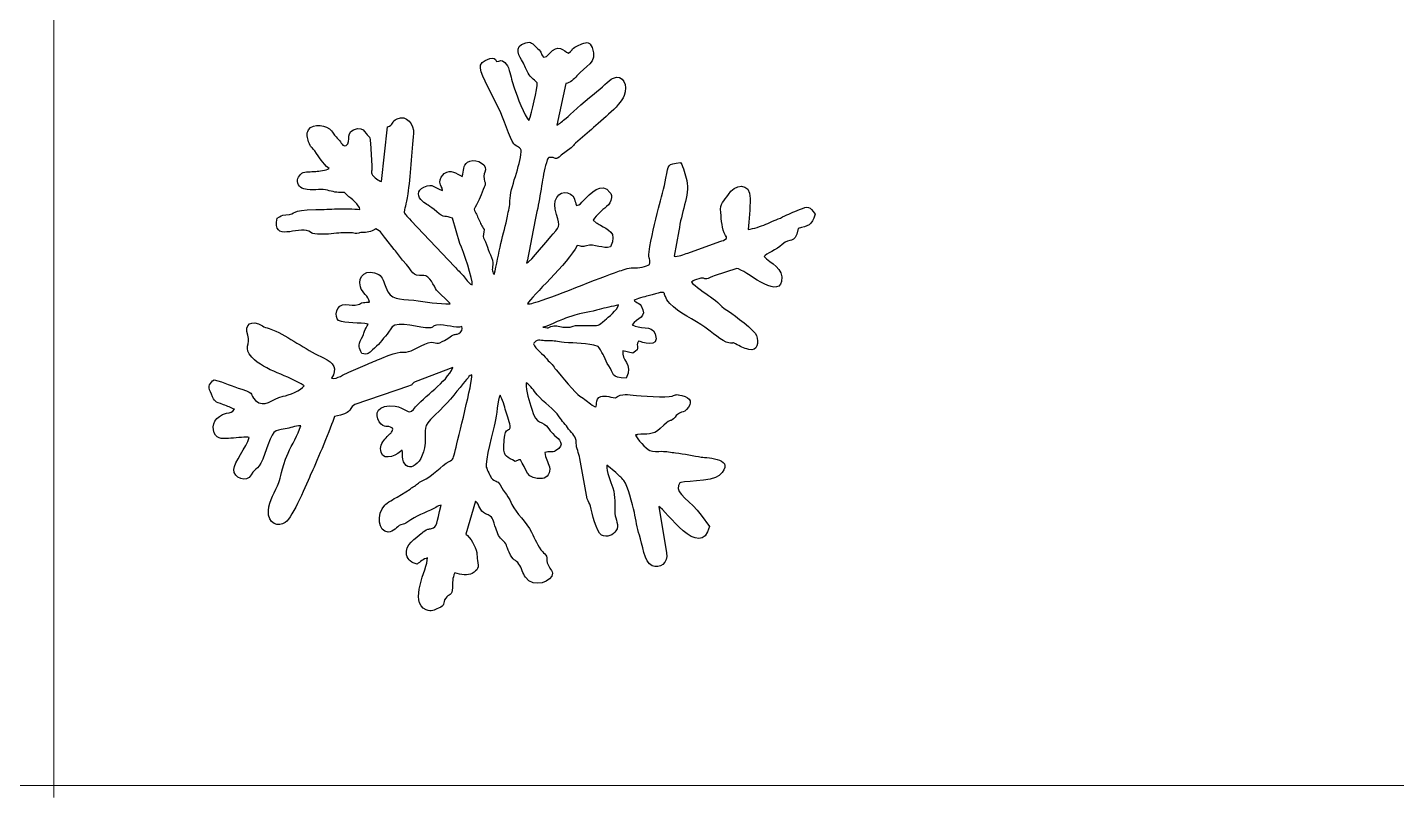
# Model space of a CAD drawing. Header units: millimetres. Extents: x -127 to 127, y -90 to 89.
# Drawn here: x -1.5 to 66.1, y -89.5 to -51.4 of the extents above; entities that cross this region are included whole.
import ezdxf

# ---------------------------------------------------------------- set-up
doc = ezdxf.new("R2010")
doc.units = ezdxf.units.MM
doc.header["$MEASUREMENT"] = 0
doc.layers.add('Layer 1', color=7, linetype='Continuous')

msp = doc.modelspace()

# ---------------------------------------------------------------- linework, layer by layer
at = {"layer": 'Layer 1', "color": 1, "lineweight": 20}
msp.add_lwpolyline([(-127, -88.9), (127, -88.9), (127, 88.9), (-127, 88.9), (-127, -88.9)], close=True, dxfattribs=at)
at = {"layer": 'Layer 1', "color": 5, "lineweight": 9}
msp.add_open_spline([(-0.2218, 88.824), (-0.2218, 88.824), (-0.2218, -89.5053), (-0.2218, -89.5053)], degree=3, dxfattribs=at)
at = {"layer": 'Layer 1'}
for points, knots in [([(12.1434, -69.1362), (12.0098, -69.3692), (11.3686, -69.6009), (11.1101, -69.6565), (11.1101, -69.6565), (10.5181, -69.7837), (10.2164, -70.2705), (9.7393, -69.8551), (9.7393, -69.8551), (9.3892, -69.5503), (9.785, -69.5287), (9.0732, -69.3063), (9.0732, -69.3063), (8.5541, -69.1442), (8.2111, -68.9807), (7.6913, -68.8343), (7.6913, -68.8343), (7.5012, -68.9965), (7.3624, -69.1305), (7.5167, -69.4341), (7.5167, -69.4341), (7.5626, -69.5244), (7.5292, -69.4469), (7.566, -69.5456), (7.566, -69.5456), (7.7247, -69.9707), (7.7156, -69.8989), (8.1604, -70.0693), (8.1604, -70.0693), (8.3597, -70.1455), (8.5218, -70.2233), (8.7006, -70.296), (8.7006, -70.296), (8.599, -70.4667), (8.5013, -70.4529), (8.3087, -70.4973), (8.3087, -70.4973), (7.7434, -70.6276), (7.5527, -71.0693), (7.7028, -71.465), (7.7028, -71.465), (7.8449, -71.84), (8.2066, -71.7386), (8.5236, -71.7307), (8.5236, -71.7307), (8.8505, -71.7224), (9.2806, -71.6335), (9.4246, -71.6955), (9.4246, -71.6955), (9.3025, -72.179), (8.6853, -72.9078), (8.6697, -73.2728), (8.6697, -73.2728), (8.6517, -73.6921), (9.3095, -73.9754), (9.5338, -73.5349), (9.5338, -73.5349), (9.7399, -73.1302), (9.915, -73.3652), (10.2071, -72.4892), (10.2071, -72.4892), (10.631, -71.2182), (10.648, -71.3646), (11.1997, -71.2715), (11.1997, -71.2715), (11.4777, -71.2246), (11.6709, -71.1108), (11.9782, -71.1108), (11.9782, -71.1108), (11.8307, -71.589), (11.5461, -72.0291), (11.3505, -72.4727), (11.3505, -72.4727), (10.9729, -73.3285), (11.0036, -73.6498), (10.8964, -73.9231), (10.8964, -73.9231), (10.7191, -74.3746), (10.4181, -74.7837), (10.3795, -75.309), (10.3795, -75.309), (10.3294, -75.9918), (10.8919, -76.1183), (11.204, -75.8975), (11.204, -75.8975), (11.6103, -75.6099), (12.2583, -73.9765), (12.5213, -73.4073), (12.5213, -73.4073), (12.7691, -72.871), (13.4948, -71.1697), (13.6392, -70.6497), (13.6392, -70.6497), (14.5916, -70.4608), (14.2316, -70.3718), (14.6502, -70.0568), (14.6502, -70.0568), (14.6502, -70.0568), (17.3082, -69.1502), (17.3082, -69.1502), (17.3082, -69.1502), (17.5696, -69.087), (17.4233, -69.044), (17.6372, -68.9393), (17.6372, -68.9393), (17.6372, -68.9393), (19.5016, -68.2336), (19.5016, -68.2336), (19.5016, -68.2336), (19.1498, -69.0047), (18.1142, -69.6026), (17.5442, -70.3021), (17.5442, -70.3021), (17.295, -70.608), (17.1562, -70.2078), (16.6386, -70.1369), (16.6386, -70.1369), (15.7625, -70.0171), (15.5977, -70.547), (15.8588, -70.9243), (15.8588, -70.9243), (16.1246, -71.3084), (16.2369, -71.0311), (16.5148, -71.2312), (16.5148, -71.2312), (16.5488, -71.2805), (16.5081, -71.3769), (16.4713, -71.431), (16.4713, -71.431), (16.4366, -71.4822), (16.4004, -71.5013), (16.3559, -71.5438), (16.3559, -71.5438), (16.2858, -71.6112), (16.219, -71.6866), (16.1393, -71.7685), (16.1393, -71.7685), (15.967, -71.9458), (15.8849, -72.1877), (15.9473, -72.4164), (15.9473, -72.4164), (16.0874, -72.929), (16.8305, -72.4918), (16.9933, -72.3163), (16.9933, -72.3163), (17.0074, -72.4683), (16.9898, -72.6096), (17.0213, -72.7572), (17.0213, -72.7572), (17.1905, -73.5542), (18.129, -73.0711), (18.132, -71.7385), (18.132, -71.7385), (18.1335, -71.1043), (18.018, -71.1474), (18.8643, -70.339), (18.8643, -70.339), (19.3463, -69.8784), (19.7428, -69.3337), (20.1733, -68.8298), (20.1733, -68.8298), (20.2996, -68.682), (20.2791, -68.6326), (20.4413, -68.5908), (20.4413, -68.5908), (20.4735, -68.9017), (19.7469, -71.8057), (19.6237, -72.2878), (19.6237, -72.2878), (19.5074, -72.7429), (19.5498, -72.7643), (19.3066, -72.8868), (19.3066, -72.8868), (18.9467, -73.068), (18.5123, -73.6016), (17.9796, -73.8378), (17.9796, -73.8378), (17.7767, -73.9278), (17.7119, -74.0361), (17.5288, -74.1396), (17.5288, -74.1396), (17.4609, -74.1779), (17.4511, -74.192), (17.3791, -74.2419), (17.3791, -74.2419), (17.3791, -74.2419), (16.7398, -74.6392), (16.7398, -74.6392), (16.7398, -74.6392), (16.5917, -74.7208), (16.2505, -74.9111), (16.135, -75.0358), (16.135, -75.0358), (15.707, -75.498), (15.7959, -76.3656), (16.2966, -76.3687), (16.2966, -76.3687), (16.5946, -76.3706), (16.6949, -76.1042), (16.9317, -76.0098), (16.9317, -76.0098), (17.0981, -75.9436), (17.11, -75.981), (17.2682, -75.8666), (17.2682, -75.8666), (17.6749, -75.5727), (18.1014, -75.4171), (18.557, -75.2061), (18.557, -75.2061), (18.7159, -75.1326), (18.7057, -75.076), (18.9136, -75.0432), (18.9136, -75.0432), (18.6746, -75.9437), (18.7349, -76.137), (18.4474, -76.1965), (18.4474, -76.1965), (18.3658, -76.2134), (18.3162, -76.2135), (18.2595, -76.2323), (18.2595, -76.2323), (18.1474, -76.2696), (18.0517, -76.3365), (17.9748, -76.4041), (17.9748, -76.4041), (17.6728, -76.6693), (17.1016, -77.0022), (17.2129, -77.491), (17.2129, -77.491), (17.2756, -77.7668), (17.4584, -77.8872), (17.7255, -77.9538), (17.7255, -77.9538), (17.8719, -77.8508), (18.0511, -77.6939), (18.2454, -77.6469), (18.2454, -77.6469), (18.2301, -78.2231), (17.2964, -79.8108), (18.1784, -80.2169), (18.1784, -80.2169), (18.4429, -80.3386), (18.5769, -80.2189), (18.7788, -80.1369), (18.7788, -80.1369), (19.1692, -79.9782), (18.9548, -79.9086), (19.144, -79.6321), (19.144, -79.6321), (19.285, -79.4262), (19.4695, -79.5338), (19.4804, -79.1196), (19.4804, -79.1196), (19.4872, -78.8645), (19.4651, -78.6671), (19.5937, -78.3875), (19.5937, -78.3875), (19.8985, -78.4836), (20.2329, -78.5382), (20.4482, -78.4126), (20.4482, -78.4126), (20.739, -78.2428), (20.7948, -78.1312), (20.715, -77.777), (20.715, -77.777), (20.6812, -77.6273), (20.7012, -77.5172), (20.6749, -77.379), (20.6749, -77.379), (20.6223, -77.1036), (20.3637, -76.6152), (20.139, -76.4716), (20.139, -76.4716), (20.139, -76.4716), (20.6233, -74.8487), (20.6233, -74.8487), (20.6233, -74.8487), (20.8357, -75.0142), (20.7984, -75.333), (21.1112, -75.4639), (21.1112, -75.4639), (21.5299, -75.639), (21.4207, -75.6677), (21.5791, -76.0632), (21.5791, -76.0632), (21.6986, -76.3618), (21.7318, -76.5785), (21.9152, -76.7391), (21.9152, -76.7391), (22.1861, -76.9761), (22.136, -77.0557), (22.2743, -77.3677), (22.2743, -77.3677), (22.4746, -77.8198), (22.5897, -77.714), (22.7626, -77.9525), (22.7626, -77.9525), (22.8891, -78.1269), (22.9656, -78.4375), (23.0824, -78.6047), (23.0824, -78.6047), (23.4821, -79.1775), (24.4373, -78.8184), (24.4262, -78.405), (24.4262, -78.405), (24.3554, -78.2217), (24.2299, -78.0815), (24.1623, -77.8854), (24.1623, -77.8854), (24.1005, -77.7065), (24.1653, -77.6804), (24.1199, -77.5636), (24.1199, -77.5636), (24.0933, -77.4954), (23.9885, -77.4096), (23.9381, -77.3526), (23.9381, -77.3526), (23.6887, -77.0706), (23.5383, -76.6889), (23.389, -76.3807), (23.389, -76.3807), (23.1383, -75.8629), (22.6236, -75.4585), (22.4137, -75.0001), (22.4137, -75.0001), (22.0976, -74.3095), (22.053, -74.5054), (21.8407, -74.0421), (21.8407, -74.0421), (21.7179, -73.7743), (21.5721, -73.9405), (21.3909, -73.6816), (21.3909, -73.6816), (21.3348, -73.6015), (21.197, -73.2967), (21.1493, -73.1585), (21.1493, -73.1585), (21.0734, -72.9385), (21.5041, -71.233), (21.577, -70.9763), (21.577, -70.9763), (21.6745, -70.633), (21.7058, -69.7988), (21.8364, -69.5987), (21.8364, -69.5987), (21.8862, -69.7257), (21.9437, -69.8114), (21.9963, -69.9788), (21.9963, -69.9788), (22.0499, -70.1496), (22.0719, -70.2365), (22.121, -70.3961), (22.121, -70.3961), (22.1853, -70.6055), (22.3381, -70.998), (22.3363, -71.21), (22.3363, -71.21), (22.2408, -71.4456), (22.0393, -71.071), (22.0192, -72.1467), (22.0192, -72.1467), (22.0094, -72.674), (22.1841, -72.6446), (22.5831, -72.8825), (22.5831, -72.8825), (22.6692, -72.8411), (22.7066, -72.799), (22.8323, -72.7917), (22.8323, -72.7917), (23.1222, -73.2313), (23.1295, -73.8075), (23.9253, -73.723), (23.9253, -73.723), (24.1651, -73.6975), (24.3445, -73.4293), (24.2701, -73.15), (24.2701, -73.15), (24.2029, -72.8981), (24.0547, -72.7131), (24.0497, -72.4276), (24.0497, -72.4276), (24.2286, -72.371), (24.416, -72.4601), (24.5773, -72.3544), (24.5773, -72.3544), (25.0894, -72.019), (24.7414, -71.7876), (24.5249, -71.5875), (24.5249, -71.5875), (24.3681, -71.4423), (24.3526, -71.4187), (24.2466, -71.2616), (24.2466, -71.2616), (23.9213, -70.7793), (23.6221, -71.1389), (23.3995, -70.2964), (23.3995, -70.2964), (23.2879, -69.8741), (23.0901, -69.4187), (23.1127, -68.9824), (23.1127, -68.9824), (23.3614, -69.1458), (23.4848, -69.3694), (23.6594, -69.5774), (23.6594, -69.5774), (23.992, -69.9736), (24.5005, -70.2668), (24.7585, -70.6736), (24.7585, -70.6736), (24.888, -70.8779), (25.0785, -71.0699), (25.2188, -71.2762), (25.2188, -71.2762), (25.4076, -71.554), (25.6028, -71.596), (25.5961, -71.9658), (25.5961, -71.9658), (25.5912, -72.2355), (25.7309, -72.4455), (25.7785, -72.7335), (25.7785, -72.7335), (25.7785, -72.7335), (26.134, -74.7335), (26.134, -74.7335), (26.134, -74.7335), (26.1931, -74.8686), (26.2544, -74.9287), (26.2994, -75.0905), (26.2994, -75.0905), (26.3893, -75.4134), (26.5671, -76.3649), (26.8445, -76.5208), (26.8445, -76.5208), (27.1217, -76.6765), (27.43, -76.4973), (27.5577, -76.3127), (27.5577, -76.3127), (27.7502, -76.0343), (27.5176, -75.7327), (27.5033, -75.457), (27.5033, -75.457), (27.481, -75.0281), (27.543, -74.6245), (27.4051, -74.1807), (27.4051, -74.1807), (27.3091, -73.8718), (27.0609, -73.3802), (27.1124, -73.0564), (27.1124, -73.0564), (27.1124, -73.0564), (27.5481, -73.4266), (27.5481, -73.4266), (27.5481, -73.4266), (27.6888, -73.563), (27.8246, -73.6618), (27.9464, -73.8203), (27.9464, -73.8203), (28.1446, -74.0781), (28.3779, -74.9853), (28.47, -75.403), (28.47, -75.403), (28.5517, -75.7734), (28.5914, -76.1562), (28.7151, -76.5212), (28.7151, -76.5212), (28.8644, -76.9617), (28.9618, -77.8809), (29.3486, -78.0414), (29.3486, -78.0414), (29.7077, -78.1904), (30.1566, -77.905), (30.0606, -77.4015), (30.0606, -77.4015), (30.0606, -77.4015), (29.67, -75.1095), (29.67, -75.1095), (29.67, -75.1095), (30.0033, -75.2454), (31.7462, -77.8328), (32.1795, -76.0887), (32.1795, -76.0887), (32.1795, -76.0887), (31.7665, -75.5318), (31.7665, -75.5318), (31.7665, -75.5318), (31.2888, -74.8499), (30.4894, -74.4489), (30.6488, -74.0627), (30.6488, -74.0627), (30.6488, -74.0627), (30.7222, -73.9341), (30.7222, -73.9341), (30.7222, -73.9341), (30.6517, -73.8624), (32.3354, -73.8765), (32.6577, -73.5764), (32.6577, -73.5764), (33.5614, -72.7346), (32.0925, -72.7043), (31.7781, -72.6584), (31.7781, -72.6584), (31.412, -72.6048), (30.9143, -72.4948), (30.5098, -72.4502), (30.5098, -72.4502), (30.2864, -72.4256), (30.0394, -72.3757), (29.82, -72.3753), (29.82, -72.3753), (29.6638, -72.375), (29.369, -72.3966), (29.2361, -72.3381), (29.2361, -72.3381), (29.0519, -72.2572), (28.5729, -71.7625), (28.5316, -71.5692), (28.5316, -71.5692), (28.5421, -71.5656), (28.5568, -71.5636), (28.564, -71.5623), (28.564, -71.5623), (28.5713, -71.5609), (28.5876, -71.5572), (28.5966, -71.5558), (28.5966, -71.5558), (28.6055, -71.5543), (28.6192, -71.5517), (28.6292, -71.5502), (28.6292, -71.5502), (29.0696, -71.4847), (29.3886, -71.6092), (29.7475, -71.2506), (29.7475, -71.2506), (30.3063, -70.6926), (30.1719, -70.9664), (30.4044, -70.7642), (30.4044, -70.7642), (30.5337, -70.6517), (30.5419, -70.5646), (30.6966, -70.4882), (30.6966, -70.4882), (30.8444, -70.415), (30.9306, -70.4404), (31.0481, -70.3151), (31.0481, -70.3151), (31.3618, -69.9802), (31.2763, -69.7365), (30.8198, -69.6216), (30.8198, -69.6216), (30.4999, -69.5411), (30.5462, -69.57), (30.3321, -69.6479), (30.3321, -69.6479), (30.1019, -69.7315), (28.7352, -69.6276), (28.4035, -69.6), (28.4035, -69.6), (28.1876, -69.5821), (28.0637, -69.5556), (27.9005, -69.5778), (27.9005, -69.5778), (27.6669, -69.6096), (27.7145, -69.6319), (27.5409, -69.737), (27.5409, -69.737), (27.2209, -69.6987), (26.9512, -69.5538), (26.7161, -69.7205), (26.7161, -69.7205), (26.4604, -69.9018), (26.755, -70.3678), (26.3838, -70.0908), (26.3838, -70.0908), (26.1614, -69.9248), (26.0135, -69.7956), (25.7699, -69.6459), (25.7699, -69.6459), (25.5871, -69.5335), (24.8126, -68.5977), (24.5969, -68.3449), (24.5969, -68.3449), (24.5092, -68.242), (24.4858, -68.1761), (24.3988, -68.0781), (24.3988, -68.0781), (24.2891, -67.9546), (24.2488, -67.9518), (24.1434, -67.81), (24.1434, -67.81), (23.9645, -67.5697), (23.5667, -67.3212), (23.4824, -67.0536), (23.4824, -67.0536), (23.5105, -67.0119), (23.5504, -66.9582), (23.6002, -66.9266), (23.6002, -66.9266), (23.7445, -66.8349), (23.9866, -66.918), (24.1909, -66.9117), (24.1909, -66.9117), (24.5424, -66.9009), (24.6313, -66.9536), (25, -66.9899), (25, -66.9899), (25.5628, -67.0451), (26.1191, -67.0056), (26.6828, -67.1899), (26.6828, -67.1899), (26.7524, -67.2902), (26.7629, -67.3309), (26.8272, -67.428), (26.8272, -67.428), (26.8846, -67.5147), (26.909, -67.5406), (26.9654, -67.6608), (26.9654, -67.6608), (27.0535, -67.8493), (27.0763, -67.9884), (27.2059, -68.1495), (27.2059, -68.1495), (27.4767, -68.486), (27.2773, -68.7765), (28.0648, -68.7542), (28.0648, -68.7542), (28.4307, -68.0437), (27.7933, -67.8732), (27.8996, -67.4141), (27.8996, -67.4141), (27.8996, -67.4141), (28.4004, -67.5223), (28.4004, -67.5223), (28.4004, -67.5223), (28.8448, -67.2432), (28.4787, -67.2117), (28.6721, -66.9358), (28.6721, -66.9358), (28.7772, -66.9354), (29.7597, -67.3552), (29.4984, -66.5606), (29.4984, -66.5606), (29.3514, -66.1137), (28.6859, -66.3614), (28.3676, -66.116), (28.3676, -66.116), (28.5923, -65.7557), (29.1467, -65.7704), (28.8064, -65.185), (28.8064, -65.185), (28.7338, -65.06), (28.6751, -65.0737), (28.5391, -64.9876), (28.5391, -64.9876), (28.4862, -64.954), (28.4862, -64.95), (28.4597, -64.9213), (28.4597, -64.9213), (28.5561, -64.813), (28.9879, -64.734), (29.1439, -64.6901), (29.1439, -64.6901), (30.3232, -64.3577), (29.7045, -64.4997), (30.2256, -65.0702), (30.2256, -65.0702), (30.626, -65.5085), (31.4639, -65.8882), (31.9594, -66.241), (31.9594, -66.241), (32.2547, -66.4513), (32.8132, -66.9442), (33.1404, -67.0151), (33.1404, -67.0151), (33.4142, -67.0743), (33.2688, -66.9484), (33.468, -67.0582), (33.468, -67.0582), (33.579, -67.1194), (33.6827, -67.1734), (33.7875, -67.2219), (33.7875, -67.2219), (33.8958, -67.2721), (34.0019, -67.3023), (34.1224, -67.3358), (34.1224, -67.3358), (34.5939, -67.4671), (34.6011, -66.9707), (34.5019, -66.6488), (34.5019, -66.6488), (34.4231, -66.3936), (33.4046, -65.629), (33.1643, -65.4833), (33.1643, -65.4833), (32.7924, -65.2578), (32.588, -64.9747), (32.2364, -64.7404), (32.2364, -64.7404), (31.9786, -64.5685), (31.4469, -64.1851), (31.2913, -64.0132), (31.2913, -64.0132), (31.4054, -63.8793), (31.4723, -63.9141), (31.6616, -63.8464), (31.6616, -63.8464), (31.9332, -63.7492), (31.8568, -63.8697), (32.0498, -63.8474), (32.0498, -63.8474), (32.0836, -63.8435), (32.3239, -63.7309), (32.4145, -63.6986), (32.4145, -63.6986), (32.4145, -63.6986), (33.5335, -63.3281), (33.5335, -63.3281), (33.5335, -63.3281), (33.9402, -63.3963), (35.5419, -64.8526), (35.7415, -63.9741), (35.7415, -63.9741), (35.8882, -63.3283), (35.1759, -63.074), (34.8793, -62.7371), (34.8793, -62.7371), (34.9687, -62.6203), (35.515, -62.4036), (35.773, -62.1513), (35.773, -62.1513), (36.1786, -61.7544), (36.3547, -62.2349), (36.5731, -61.359), (36.5731, -61.359), (37.0377, -61.2056), (37.2542, -61.2384), (37.4065, -60.6418), (37.4065, -60.6418), (37.1307, -60.2586), (37.057, -60.2321), (36.6287, -60.4183), (36.6287, -60.4183), (36.3129, -60.5555), (36.0866, -60.6352), (35.7945, -60.7839), (35.7945, -60.7839), (35.6374, -60.864), (35.5309, -60.9103), (35.3772, -60.9664), (35.3772, -60.9664), (35.2064, -61.0287), (35.1073, -61.0909), (34.9593, -61.1489), (34.9593, -61.1489), (34.7238, -61.2413), (34.3438, -61.3741), (34.0928, -61.3975), (34.0928, -61.3975), (34.1586, -60.9727), (34.1764, -60.3359), (34.19, -59.879), (34.19, -59.879), (34.2156, -59.0138), (33.3868, -59.1896), (33.114, -59.6664), (33.114, -59.6664), (32.9088, -60.0251), (32.6896, -60.0779), (32.7401, -60.5708), (32.7401, -60.5708), (32.7782, -60.9441), (32.7911, -61.3735), (32.9698, -61.6992), (32.9698, -61.6992), (33.0505, -61.8466), (33.0136, -61.6626), (33.0306, -61.8458), (33.0306, -61.8458), (32.8972, -61.9514), (32.8397, -61.9428), (32.6939, -61.9986), (32.6939, -61.9986), (32.6939, -61.9986), (31.106, -62.5741), (31.106, -62.5741), (31.106, -62.5741), (30.931, -62.6361), (30.6061, -62.7649), (30.4309, -62.7319), (30.4309, -62.7319), (30.4309, -62.7319), (30.666, -61.4657), (30.666, -61.4657), (30.666, -61.4657), (30.7277, -61.015), (30.845, -60.6216), (30.9539, -60.1865), (30.9539, -60.1865), (31.0654, -59.7409), (31.1467, -59.3586), (31.0548, -58.9858), (31.0548, -58.9858), (30.9835, -58.6958), (30.9093, -58.3209), (30.7511, -58.0942), (30.7511, -58.0942), (30.0673, -58.1986), (30.1769, -58.1564), (30.0319, -58.8577), (30.0319, -58.8577), (29.9314, -59.3443), (29.7922, -59.8626), (29.6659, -60.3482), (29.6659, -60.3482), (29.4766, -61.0758), (29.3009, -61.7941), (29.194, -62.5176), (29.194, -62.5176), (29.143, -62.8629), (29.2912, -62.8885), (29.2221, -63.138), (29.2221, -63.138), (29.0676, -63.2336), (28.6826, -63.3124), (28.4131, -63.3049), (28.4131, -63.3049), (28.1293, -63.2971), (27.8837, -63.4099), (27.6485, -63.487), (27.6485, -63.487), (26.8941, -63.7343), (24.2094, -64.841), (23.6001, -64.9989), (23.6001, -64.9989), (23.3799, -65.056), (23.4282, -65.1109), (23.1861, -65.0803), (23.1861, -65.0803), (23.3964, -64.6804), (25.184, -63.1068), (25.6408, -62.1903), (25.6408, -62.1903), (25.9464, -62.2601), (25.8593, -62.272), (26.103, -62.2045), (26.103, -62.2045), (26.5049, -62.0934), (26.9079, -62.3904), (27.2924, -62.2592), (27.2924, -62.2592), (27.6444, -61.5359), (27.1362, -61.3995), (26.7898, -61.1934), (26.7898, -61.1934), (26.7191, -61.1513), (26.6415, -61.1055), (26.5851, -61.0704), (26.5851, -61.0704), (26.5851, -61.0704), (26.4244, -60.9451), (26.4244, -60.9451), (26.4244, -60.9451), (26.6082, -60.6676), (26.8607, -60.4685), (27.0892, -60.2749), (27.0892, -60.2749), (27.2399, -60.1472), (27.3121, -60.0475), (27.3307, -59.816), (27.3307, -59.816), (27.3446, -59.6433), (27.3327, -59.673), (27.2635, -59.5728), (27.2635, -59.5728), (26.8684, -59.0006), (26.2833, -59.6364), (25.9543, -59.9673), (25.9543, -59.9673), (25.8314, -60.0909), (25.7839, -60.1929), (25.6102, -60.2192), (25.6102, -60.2192), (25.5281, -60.0127), (25.5006, -59.7702), (25.3191, -59.6505), (25.3191, -59.6505), (24.93, -59.3939), (24.4116, -59.7865), (24.5548, -60.3936), (24.5548, -60.3936), (24.748, -61.2125), (24.8677, -61.1848), (24.4528, -61.6212), (24.4528, -61.6212), (24.2444, -61.8404), (23.3187, -63.0155), (23.1447, -63.0721), (23.1447, -63.0721), (23.3241, -62.1636), (23.4993, -61.2252), (23.6904, -60.3502), (23.6904, -60.3502), (23.7756, -59.9599), (23.8308, -59.5224), (23.9083, -59.0877), (23.9083, -59.0877), (23.973, -58.7247), (24.0396, -58.3166), (24.1628, -57.9652), (24.1628, -57.9652), (24.1665, -57.9546), (24.172, -57.9418), (24.1758, -57.9325), (24.1758, -57.9325), (24.1758, -57.9325), (24.2121, -57.8726), (24.2121, -57.8726), (24.2121, -57.8726), (24.2035, -57.8646), (24.2247, -57.8526), (24.2331, -57.8444), (24.2331, -57.8444), (24.6182, -57.7963), (24.5311, -58.053), (24.8555, -57.7311), (24.8555, -57.7311), (24.8555, -57.7311), (25.3366, -57.3613), (25.3366, -57.3613), (25.3366, -57.3613), (25.4621, -57.2566), (25.4496, -57.2457), (25.5545, -57.1402), (25.5545, -57.1402), (25.5545, -57.1402), (26.249, -56.5414), (26.249, -56.5414), (26.249, -56.5414), (26.7121, -56.087), (27.7417, -55.3464), (27.9664, -54.7773), (27.9664, -54.7773), (28.1586, -54.2907), (27.9339, -53.6814), (27.3889, -53.9322), (27.3889, -53.9322), (27.2102, -54.0144), (26.8598, -54.4082), (26.4771, -54.6946), (26.4771, -54.6946), (25.8555, -55.1595), (25.3181, -55.7283), (25.0912, -55.9001), (25.0912, -55.9001), (24.9204, -56.0293), (24.7754, -56.1734), (24.6341, -56.2446), (24.6341, -56.2446), (24.6341, -56.2446), (25.0879, -54.1831), (25.0879, -54.1831), (25.0879, -54.1831), (25.2821, -54.15), (25.485, -53.9801), (25.6258, -53.8062), (25.6258, -53.8062), (26.0215, -53.3176), (26.6818, -53.17), (26.3779, -52.4081), (26.3779, -52.4081), (26.266, -52.1271), (26.1526, -52.1188), (25.874, -52.2295), (25.874, -52.2295), (25.1895, -52.5011), (25.5501, -52.4563), (25.2057, -52.6815), (25.2057, -52.6815), (24.9774, -52.5753), (24.7004, -52.1704), (24.2618, -52.7081), (24.2618, -52.7081), (24.156, -52.8379), (24.1188, -52.8743), (23.9709, -52.8794), (23.9709, -52.8794), (23.8236, -52.6907), (23.9414, -52.6789), (23.6847, -52.4448), (23.6847, -52.4448), (23.3939, -52.1799), (23.3718, -52.0994), (23.0961, -52.1695), (23.0961, -52.1695), (22.4136, -52.343), (22.8298, -52.886), (22.9442, -53.1021), (22.9442, -53.1021), (23.0555, -53.3124), (23.1192, -53.5068), (23.2187, -53.6749), (23.2187, -53.6749), (23.3454, -53.8892), (23.4729, -53.9643), (23.671, -54.1447), (23.671, -54.1447), (23.705, -54.3955), (23.3755, -55.6669), (23.2583, -56.0108), (23.2583, -56.0108), (23.0354, -55.8006), (22.6619, -54.8044), (22.5293, -54.4046), (22.5293, -54.4046), (22.4308, -54.1076), (22.3686, -53.8308), (22.2829, -53.5361), (22.2829, -53.5361), (22.2234, -53.3317), (22.1793, -53.2822), (22.0578, -53.1388), (22.0578, -53.1388), (21.9084, -52.9626), (21.8174, -53.0781), (21.6491, -53.1002), (21.6491, -53.1002), (21.6044, -52.9353), (21.5302, -52.8861), (21.3192, -52.9485), (21.3192, -52.9485), (20.5777, -53.1678), (20.8653, -53.5547), (21.2252, -54.3443), (21.2252, -54.3443), (21.2252, -54.3443), (21.7792, -55.4527), (21.7792, -55.4527), (21.7792, -55.4527), (21.9787, -55.8491), (22.3186, -56.9201), (22.5087, -57.1609), (22.5087, -57.1609), (22.6464, -57.3353), (22.8819, -57.2951), (22.872, -57.5685), (22.872, -57.5685), (22.8477, -58.2359), (22.3159, -59.3482), (22.3176, -59.9807), (22.3176, -59.9807), (22.3183, -60.2285), (22.2473, -60.473), (22.1988, -60.7446), (22.1988, -60.7446), (22.1216, -61.1766), (21.9813, -61.6173), (21.8695, -62.1037), (21.8695, -62.1037), (21.7616, -62.5737), (21.6618, -63.1594), (21.5422, -63.6361), (21.5422, -63.6361), (21.398, -63.4475), (21.4554, -63.3312), (21.4732, -63.0523), (21.4732, -63.0523), (21.485, -62.8667), (21.3631, -62.6922), (21.2956, -62.5269), (21.2956, -62.5269), (21.2164, -62.3334), (21.1939, -62.2186), (21.1033, -62.0092), (21.1033, -62.0092), (20.9322, -61.6141), (21.0177, -61.8403), (21.0457, -61.4042), (21.0457, -61.4042), (20.9093, -61.2265), (20.8677, -61.1131), (20.7793, -60.9032), (20.7793, -60.9032), (20.7027, -60.721), (20.6184, -60.5846), (20.5455, -60.4014), (20.5455, -60.4014), (20.6098, -60.2626), (20.7124, -60.108), (20.7959, -59.9291), (20.7959, -59.9291), (20.878, -59.7532), (20.9166, -59.6143), (20.994, -59.4254), (20.994, -59.4254), (21.1336, -59.0854), (21.1215, -59.2321), (21.0417, -58.9185), (21.0417, -58.9185), (20.9766, -58.6628), (21.0906, -58.6385), (21.1079, -58.4464), (21.1079, -58.4464), (21.1393, -58.096), (20.5087, -57.8578), (20.2152, -58.0794), (20.2152, -58.0794), (20.0024, -58.2403), (20.034, -58.4866), (19.96, -58.7836), (19.96, -58.7836), (19.6432, -58.6294), (19.4043, -58.397), (19.0737, -58.6378), (19.0737, -58.6378), (18.9761, -58.7089), (18.8503, -58.9124), (18.8571, -59.0702), (18.8571, -59.0702), (18.8658, -59.2695), (18.9827, -59.2866), (18.9802, -59.4758), (18.9802, -59.4758), (18.63, -59.3871), (18.5242, -59.0788), (18.0678, -59.3045), (18.0678, -59.3045), (17.7113, -59.4806), (17.7371, -59.7947), (17.9946, -60.0104), (17.9946, -60.0104), (18.2018, -60.184), (18.3211, -60.187), (18.7001, -60.5367), (18.7001, -60.5367), (19.055, -60.8642), (19.1423, -60.6955), (19.4753, -60.847), (19.4753, -60.847), (19.4753, -60.847), (19.8459, -62.0972), (19.8459, -62.0972), (19.8459, -62.0972), (20.0137, -62.4804), (20.5031, -63.8931), (20.4506, -64.1451), (20.4506, -64.1451), (20.2398, -64.0362), (20.142, -63.862), (20.0048, -63.6882), (20.0048, -63.6882), (19.8739, -63.5227), (19.7329, -63.4314), (19.5828, -63.2393), (19.5828, -63.2393), (19.5828, -63.2393), (17.4375, -60.9794), (17.4375, -60.9794), (17.4375, -60.9794), (16.9163, -60.4005), (17.0973, -60.7864), (17.2701, -59.639), (17.2701, -59.639), (17.3855, -58.8715), (17.4498, -57.5239), (17.5499, -56.6598), (17.5499, -56.6598), (17.6013, -56.2157), (17.197, -55.7024), (16.7396, -55.9251), (16.7396, -55.9251), (16.4402, -56.0708), (16.5742, -56.241), (16.2655, -56.3197), (16.2655, -56.3197), (16.2655, -56.3197), (15.9705, -59.0299), (15.9705, -59.0299), (15.9705, -59.0299), (15.8166, -58.994), (15.6088, -58.815), (15.5278, -58.714), (15.5278, -58.714), (15.3918, -58.5447), (15.5409, -58.5234), (15.487, -58.25), (15.487, -58.25), (15.487, -58.25), (15.4202, -57.1304), (15.4202, -57.1304), (15.4202, -57.1304), (15.4176, -56.8046), (15.3748, -56.8489), (15.214, -56.6539), (15.214, -56.6539), (15.0981, -56.5133), (15.0579, -56.3842), (14.7867, -56.416), (14.7867, -56.416), (14.1155, -56.4946), (14.5045, -57.0744), (14.222, -57.2442), (14.222, -57.2442), (14.0364, -57.3242), (13.991, -57.1007), (13.8429, -56.9527), (13.8429, -56.9527), (13.6382, -56.7479), (13.6411, -56.717), (13.494, -56.5296), (13.494, -56.5296), (13.2759, -56.252), (12.5855, -56.0974), (12.3608, -56.4771), (12.3608, -56.4771), (12.2373, -56.6857), (12.305, -56.8763), (12.3685, -57.0645), (12.3685, -57.0645), (12.4826, -57.403), (12.4696, -57.2652), (12.6666, -57.5191), (12.6666, -57.5191), (12.9228, -57.8493), (13.0277, -58.0948), (13.3801, -58.3912), (13.3801, -58.3912), (13.2303, -58.4828), (12.8841, -58.5132), (12.716, -58.5329), (12.716, -58.5329), (12.4805, -58.5605), (12.1938, -58.5141), (12.0368, -58.6267), (12.0368, -58.6267), (11.8371, -58.77), (11.7537, -58.9705), (11.8673, -59.1932), (11.8673, -59.1932), (11.9263, -59.3086), (11.9631, -59.3451), (12.1225, -59.3872), (12.1225, -59.3872), (12.601, -59.5137), (12.9025, -59.3854), (13.1991, -59.4445), (13.1991, -59.4445), (13.4637, -59.4972), (13.685, -59.5837), (13.9437, -59.5726), (13.9437, -59.5726), (14.1969, -59.5616), (14.1109, -59.5601), (14.2772, -59.7147), (14.2772, -59.7147), (14.4535, -59.8786), (14.8864, -60.1748), (14.9006, -60.4146), (14.9006, -60.4146), (14.607, -60.396), (14.0791, -60.3619), (13.7938, -60.3817), (13.7938, -60.3817), (13.3956, -60.4095), (13.1309, -60.4075), (12.7241, -60.413), (12.7241, -60.413), (11.3894, -60.4308), (11.8365, -60.6445), (11.2334, -60.6787), (11.2334, -60.6787), (10.9681, -60.6937), (11.0232, -60.7517), (10.8093, -60.8387), (10.8093, -60.8387), (10.5499, -62.0695), (11.8465, -61.2262), (12.3712, -61.4861), (12.3712, -61.4861), (12.538, -61.5686), (12.5018, -61.6049), (12.6743, -61.6224), (12.6743, -61.6224), (13.0123, -61.6568), (13.4064, -61.6379), (13.748, -61.594), (13.748, -61.594), (14.0994, -61.5487), (14.1488, -61.5859), (14.4415, -61.5702), (14.4415, -61.5702), (14.5942, -61.5619), (14.608, -61.6154), (14.7489, -61.6068), (14.7489, -61.6068), (14.9354, -61.5955), (14.813, -61.54), (15.0907, -61.55), (15.0907, -61.55), (15.2972, -61.5574), (15.5677, -61.4687), (15.6855, -61.3739), (15.6855, -61.3739), (15.9498, -61.4949), (16.0106, -61.6505), (16.1842, -61.8717), (16.1842, -61.8717), (16.1842, -61.8717), (16.6002, -62.396), (16.6002, -62.396), (16.6002, -62.396), (16.7573, -62.5689), (16.8505, -62.7555), (17.013, -62.9206), (17.013, -62.9206), (17.6168, -63.5349), (17.3938, -63.7219), (18.0622, -63.6835), (18.0622, -63.6835), (18.3454, -63.6672), (18.5698, -64.212), (18.6947, -64.4057), (18.6947, -64.4057), (18.6947, -64.4057), (19.3502, -65.0508), (19.3502, -65.0508), (19.3502, -65.0508), (19.3427, -65.0517), (19.3622, -65.0686), (19.3656, -65.0787), (19.3656, -65.0787), (18.8298, -65.0939), (18.1206, -64.9818), (17.5747, -64.9075), (17.5747, -64.9075), (16.8151, -64.804), (16.4323, -64.9449), (16.1795, -64.2645), (16.1795, -64.2645), (16.1003, -64.0515), (16.0296, -63.7278), (15.8364, -63.6297), (15.8364, -63.6297), (15.2437, -63.3285), (14.7766, -63.6667), (14.9284, -64.2432), (14.9284, -64.2432), (15.0071, -64.542), (15.3414, -64.6811), (15.3702, -64.9931), (15.3702, -64.9931), (15.2662, -65.0099), (15.1757, -65.003), (15.0724, -65.0179), (15.0724, -65.0179), (14.9187, -65.04), (14.936, -65.0838), (14.8165, -65.1206), (14.8165, -65.1206), (14.6357, -65.1763), (14.4063, -65.1184), (14.2119, -65.1122), (14.2119, -65.1122), (13.6879, -65.0955), (13.6438, -65.7253), (13.8485, -65.9089), (13.8485, -65.9089), (14.1748, -66.0555), (14.9236, -65.999), (15.3025, -66.09), (15.3025, -66.09), (15.2495, -66.211), (15.1584, -66.3119), (15.1208, -66.4285), (15.1208, -66.4285), (15.0615, -66.6119), (15.1154, -66.5884), (14.9842, -66.8032), (14.9842, -66.8032), (14.7587, -67.1724), (14.8862, -67.2609), (14.9912, -67.5405), (14.9912, -67.5405), (15.3187, -67.6206), (15.3317, -67.5271), (15.5295, -67.3602), (15.5295, -67.3602), (15.8039, -67.1286), (16.0111, -66.8619), (16.249, -66.5739), (16.249, -66.5739), (16.249, -66.5739), (16.4978, -66.2267), (16.4978, -66.2267), (16.4978, -66.2267), (16.7503, -65.9118), (17.9583, -66.3061), (18.3162, -66.2753), (18.3162, -66.2753), (18.5939, -66.2514), (18.4351, -66.1744), (18.6954, -66.1385), (18.6954, -66.1385), (19.1563, -66.0749), (19.6258, -66.3259), (19.9471, -66.1997), (19.9471, -66.1997), (19.9949, -66.3324), (19.9178, -66.4913), (19.7875, -66.5462), (19.7875, -66.5462), (19.5541, -66.6445), (19.5878, -66.5393), (19.3627, -66.7213), (19.3627, -66.7213), (19.1878, -66.8627), (19.1533, -66.8546), (18.9696, -66.946), (18.9696, -66.946), (18.7678, -67.0463), (18.8203, -67.0647), (18.5443, -66.9917), (18.5443, -66.9917), (18.2423, -66.9119), (17.644, -67.3627), (17.302, -67.4463), (17.302, -67.4463), (16.9865, -67.5235), (16.9439, -67.3467), (15.982, -67.7639), (15.982, -67.7639), (15.6713, -67.8986), (15.4752, -67.975), (15.1686, -68.1085), (15.1686, -68.1085), (15.1686, -68.1085), (14.3602, -68.4591), (14.3602, -68.4591), (14.3602, -68.4591), (14.0509, -68.5677), (13.8223, -68.8104), (13.5014, -68.7637), (13.5014, -68.7637), (13.7921, -68.3108), (13.6209, -67.9767), (13.1092, -67.756), (13.1092, -67.756), (12.3756, -67.4396), (11.5131, -66.8111), (10.7515, -66.4318), (10.7515, -66.4318), (10.544, -66.3285), (10.2692, -66.2849), (10.0816, -66.1723), (10.0816, -66.1723), (9.525, -65.8382), (9.1816, -66.0974), (9.3606, -66.6381), (9.3606, -66.6381), (9.5101, -67.0898), (9.117, -67.2515), (9.5568, -67.7168), (9.5568, -67.7168), (10.2336, -68.4327), (11.3743, -68.5954), (12.1434, -69.1362)], [0, 0, 0, 0, 0.0027248, 0.0027248, 0.0027248, 0.0027248, 0.0054496, 0.0054496, 0.0054496, 0.0054496, 0.0081744, 0.0081744, 0.0081744, 0.0081744, 0.0108992, 0.0108992, 0.0108992, 0.0108992, 0.013624, 0.013624, 0.013624, 0.013624, 0.0163488, 0.0163488, 0.0163488, 0.0163488, 0.0190736, 0.0190736, 0.0190736, 0.0190736, 0.0217984, 0.0217984, 0.0217984, 0.0217984, 0.0245232, 0.0245232, 0.0245232, 0.0245232, 0.027248, 0.027248, 0.027248, 0.027248, 0.0299728, 0.0299728, 0.0299728, 0.0299728, 0.0326975, 0.0326975, 0.0326975, 0.0326975, 0.0354223, 0.0354223, 0.0354223, 0.0354223, 0.0381471, 0.0381471, 0.0381471, 0.0381471, 0.0408719, 0.0408719, 0.0408719, 0.0408719, 0.0435967, 0.0435967, 0.0435967, 0.0435967, 0.0463215, 0.0463215, 0.0463215, 0.0463215, 0.0490463, 0.0490463, 0.0490463, 0.0490463, 0.0517711, 0.0517711, 0.0517711, 0.0517711, 0.0544959, 0.0544959, 0.0544959, 0.0544959, 0.0572207, 0.0572207, 0.0572207, 0.0572207, 0.0599455, 0.0599455, 0.0599455, 0.0599455, 0.0626703, 0.0626703, 0.0626703, 0.0626703, 0.0653951, 0.0653951, 0.0653951, 0.0653951, 0.0681199, 0.0681199, 0.0681199, 0.0681199, 0.0708447, 0.0708447, 0.0708447, 0.0708447, 0.0735695, 0.0735695, 0.0735695, 0.0735695, 0.0762943, 0.0762943, 0.0762943, 0.0762943, 0.0790191, 0.0790191, 0.0790191, 0.0790191, 0.0817439, 0.0817439, 0.0817439, 0.0817439, 0.0844687, 0.0844687, 0.0844687, 0.0844687, 0.0871935, 0.0871935, 0.0871935, 0.0871935, 0.0899183, 0.0899183, 0.0899183, 0.0899183, 0.0926431, 0.0926431, 0.0926431, 0.0926431, 0.0953678, 0.0953678, 0.0953678, 0.0953678, 0.0980926, 0.0980926, 0.0980926, 0.0980926, 0.1008174, 0.1008174, 0.1008174, 0.1008174, 0.1035422, 0.1035422, 0.1035422, 0.1035422, 0.106267, 0.106267, 0.106267, 0.106267, 0.1089918, 0.1089918, 0.1089918, 0.1089918, 0.1117166, 0.1117166, 0.1117166, 0.1117166, 0.1144414, 0.1144414, 0.1144414, 0.1144414, 0.1171662, 0.1171662, 0.1171662, 0.1171662, 0.119891, 0.119891, 0.119891, 0.119891, 0.1226158, 0.1226158, 0.1226158, 0.1226158, 0.1253406, 0.1253406, 0.1253406, 0.1253406, 0.1280654, 0.1280654, 0.1280654, 0.1280654, 0.1307902, 0.1307902, 0.1307902, 0.1307902, 0.133515, 0.133515, 0.133515, 0.133515, 0.1362398, 0.1362398, 0.1362398, 0.1362398, 0.1389646, 0.1389646, 0.1389646, 0.1389646, 0.1416894, 0.1416894, 0.1416894, 0.1416894, 0.1444142, 0.1444142, 0.1444142, 0.1444142, 0.147139, 0.147139, 0.147139, 0.147139, 0.1498638, 0.1498638, 0.1498638, 0.1498638, 0.1525886, 0.1525886, 0.1525886, 0.1525886, 0.1553134, 0.1553134, 0.1553134, 0.1553134, 0.1580381, 0.1580381, 0.1580381, 0.1580381, 0.1607629, 0.1607629, 0.1607629, 0.1607629, 0.1634877, 0.1634877, 0.1634877, 0.1634877, 0.1662125, 0.1662125, 0.1662125, 0.1662125, 0.1689373, 0.1689373, 0.1689373, 0.1689373, 0.1716621, 0.1716621, 0.1716621, 0.1716621, 0.1743869, 0.1743869, 0.1743869, 0.1743869, 0.1771117, 0.1771117, 0.1771117, 0.1771117, 0.1798365, 0.1798365, 0.1798365, 0.1798365, 0.1825613, 0.1825613, 0.1825613, 0.1825613, 0.1852861, 0.1852861, 0.1852861, 0.1852861, 0.1880109, 0.1880109, 0.1880109, 0.1880109, 0.1907357, 0.1907357, 0.1907357, 0.1907357, 0.1934605, 0.1934605, 0.1934605, 0.1934605, 0.1961853, 0.1961853, 0.1961853, 0.1961853, 0.1989101, 0.1989101, 0.1989101, 0.1989101, 0.2016349, 0.2016349, 0.2016349, 0.2016349, 0.2043597, 0.2043597, 0.2043597, 0.2043597, 0.2070845, 0.2070845, 0.2070845, 0.2070845, 0.2098093, 0.2098093, 0.2098093, 0.2098093, 0.2125341, 0.2125341, 0.2125341, 0.2125341, 0.2152589, 0.2152589, 0.2152589, 0.2152589, 0.2179837, 0.2179837, 0.2179837, 0.2179837, 0.2207084, 0.2207084, 0.2207084, 0.2207084, 0.2234332, 0.2234332, 0.2234332, 0.2234332, 0.226158, 0.226158, 0.226158, 0.226158, 0.2288828, 0.2288828, 0.2288828, 0.2288828, 0.2316076, 0.2316076, 0.2316076, 0.2316076, 0.2343324, 0.2343324, 0.2343324, 0.2343324, 0.2370572, 0.2370572, 0.2370572, 0.2370572, 0.239782, 0.239782, 0.239782, 0.239782, 0.2425068, 0.2425068, 0.2425068, 0.2425068, 0.2452316, 0.2452316, 0.2452316, 0.2452316, 0.2479564, 0.2479564, 0.2479564, 0.2479564, 0.2506812, 0.2506812, 0.2506812, 0.2506812, 0.253406, 0.253406, 0.253406, 0.253406, 0.2561308, 0.2561308, 0.2561308, 0.2561308, 0.2588556, 0.2588556, 0.2588556, 0.2588556, 0.2615804, 0.2615804, 0.2615804, 0.2615804, 0.2643052, 0.2643052, 0.2643052, 0.2643052, 0.26703, 0.26703, 0.26703, 0.26703, 0.2697548, 0.2697548, 0.2697548, 0.2697548, 0.2724796, 0.2724796, 0.2724796, 0.2724796, 0.2752044, 0.2752044, 0.2752044, 0.2752044, 0.2779292, 0.2779292, 0.2779292, 0.2779292, 0.280654, 0.280654, 0.280654, 0.280654, 0.2833787, 0.2833787, 0.2833787, 0.2833787, 0.2861035, 0.2861035, 0.2861035, 0.2861035, 0.2888283, 0.2888283, 0.2888283, 0.2888283, 0.2915531, 0.2915531, 0.2915531, 0.2915531, 0.2942779, 0.2942779, 0.2942779, 0.2942779, 0.2970027, 0.2970027, 0.2970027, 0.2970027, 0.2997275, 0.2997275, 0.2997275, 0.2997275, 0.3024523, 0.3024523, 0.3024523, 0.3024523, 0.3051771, 0.3051771, 0.3051771, 0.3051771, 0.3079019, 0.3079019, 0.3079019, 0.3079019, 0.3106267, 0.3106267, 0.3106267, 0.3106267, 0.3133515, 0.3133515, 0.3133515, 0.3133515, 0.3160763, 0.3160763, 0.3160763, 0.3160763, 0.3188011, 0.3188011, 0.3188011, 0.3188011, 0.3215259, 0.3215259, 0.3215259, 0.3215259, 0.3242507, 0.3242507, 0.3242507, 0.3242507, 0.3269755, 0.3269755, 0.3269755, 0.3269755, 0.3297003, 0.3297003, 0.3297003, 0.3297003, 0.3324251, 0.3324251, 0.3324251, 0.3324251, 0.3351499, 0.3351499, 0.3351499, 0.3351499, 0.3378747, 0.3378747, 0.3378747, 0.3378747, 0.3405995, 0.3405995, 0.3405995, 0.3405995, 0.3433243, 0.3433243, 0.3433243, 0.3433243, 0.346049, 0.346049, 0.346049, 0.346049, 0.3487738, 0.3487738, 0.3487738, 0.3487738, 0.3514986, 0.3514986, 0.3514986, 0.3514986, 0.3542234, 0.3542234, 0.3542234, 0.3542234, 0.3569482, 0.3569482, 0.3569482, 0.3569482, 0.359673, 0.359673, 0.359673, 0.359673, 0.3623978, 0.3623978, 0.3623978, 0.3623978, 0.3651226, 0.3651226, 0.3651226, 0.3651226, 0.3678474, 0.3678474, 0.3678474, 0.3678474, 0.3705722, 0.3705722, 0.3705722, 0.3705722, 0.373297, 0.373297, 0.373297, 0.373297, 0.3760218, 0.3760218, 0.3760218, 0.3760218, 0.3787466, 0.3787466, 0.3787466, 0.3787466, 0.3814714, 0.3814714, 0.3814714, 0.3814714, 0.3841962, 0.3841962, 0.3841962, 0.3841962, 0.386921, 0.386921, 0.386921, 0.386921, 0.3896458, 0.3896458, 0.3896458, 0.3896458, 0.3923706, 0.3923706, 0.3923706, 0.3923706, 0.3950954, 0.3950954, 0.3950954, 0.3950954, 0.3978202, 0.3978202, 0.3978202, 0.3978202, 0.400545, 0.400545, 0.400545, 0.400545, 0.4032698, 0.4032698, 0.4032698, 0.4032698, 0.4059946, 0.4059946, 0.4059946, 0.4059946, 0.4087193, 0.4087193, 0.4087193, 0.4087193, 0.4114441, 0.4114441, 0.4114441, 0.4114441, 0.4141689, 0.4141689, 0.4141689, 0.4141689, 0.4168937, 0.4168937, 0.4168937, 0.4168937, 0.4196185, 0.4196185, 0.4196185, 0.4196185, 0.4223433, 0.4223433, 0.4223433, 0.4223433, 0.4250681, 0.4250681, 0.4250681, 0.4250681, 0.4277929, 0.4277929, 0.4277929, 0.4277929, 0.4305177, 0.4305177, 0.4305177, 0.4305177, 0.4332425, 0.4332425, 0.4332425, 0.4332425, 0.4359673, 0.4359673, 0.4359673, 0.4359673, 0.4386921, 0.4386921, 0.4386921, 0.4386921, 0.4414169, 0.4414169, 0.4414169, 0.4414169, 0.4441417, 0.4441417, 0.4441417, 0.4441417, 0.4468665, 0.4468665, 0.4468665, 0.4468665, 0.4495913, 0.4495913, 0.4495913, 0.4495913, 0.4523161, 0.4523161, 0.4523161, 0.4523161, 0.4550409, 0.4550409, 0.4550409, 0.4550409, 0.4577657, 0.4577657, 0.4577657, 0.4577657, 0.4604905, 0.4604905, 0.4604905, 0.4604905, 0.4632153, 0.4632153, 0.4632153, 0.4632153, 0.4659401, 0.4659401, 0.4659401, 0.4659401, 0.4686649, 0.4686649, 0.4686649, 0.4686649, 0.4713896, 0.4713896, 0.4713896, 0.4713896, 0.4741144, 0.4741144, 0.4741144, 0.4741144, 0.4768392, 0.4768392, 0.4768392, 0.4768392, 0.479564, 0.479564, 0.479564, 0.479564, 0.4822888, 0.4822888, 0.4822888, 0.4822888, 0.4850136, 0.4850136, 0.4850136, 0.4850136, 0.4877384, 0.4877384, 0.4877384, 0.4877384, 0.4904632, 0.4904632, 0.4904632, 0.4904632, 0.493188, 0.493188, 0.493188, 0.493188, 0.4959128, 0.4959128, 0.4959128, 0.4959128, 0.4986376, 0.4986376, 0.4986376, 0.4986376, 0.5013624, 0.5013624, 0.5013624, 0.5013624, 0.5040872, 0.5040872, 0.5040872, 0.5040872, 0.506812, 0.506812, 0.506812, 0.506812, 0.5095368, 0.5095368, 0.5095368, 0.5095368, 0.5122616, 0.5122616, 0.5122616, 0.5122616, 0.5149864, 0.5149864, 0.5149864, 0.5149864, 0.5177112, 0.5177112, 0.5177112, 0.5177112, 0.520436, 0.520436, 0.520436, 0.520436, 0.5231608, 0.5231608, 0.5231608, 0.5231608, 0.5258856, 0.5258856, 0.5258856, 0.5258856, 0.5286104, 0.5286104, 0.5286104, 0.5286104, 0.5313351, 0.5313351, 0.5313351, 0.5313351, 0.5340599, 0.5340599, 0.5340599, 0.5340599, 0.5367847, 0.5367847, 0.5367847, 0.5367847, 0.5395095, 0.5395095, 0.5395095, 0.5395095, 0.5422343, 0.5422343, 0.5422343, 0.5422343, 0.5449591, 0.5449591, 0.5449591, 0.5449591, 0.5476839, 0.5476839, 0.5476839, 0.5476839, 0.5504087, 0.5504087, 0.5504087, 0.5504087, 0.5531335, 0.5531335, 0.5531335, 0.5531335, 0.5558583, 0.5558583, 0.5558583, 0.5558583, 0.5585831, 0.5585831, 0.5585831, 0.5585831, 0.5613079, 0.5613079, 0.5613079, 0.5613079, 0.5640327, 0.5640327, 0.5640327, 0.5640327, 0.5667575, 0.5667575, 0.5667575, 0.5667575, 0.5694823, 0.5694823, 0.5694823, 0.5694823, 0.5722071, 0.5722071, 0.5722071, 0.5722071, 0.5749319, 0.5749319, 0.5749319, 0.5749319, 0.5776567, 0.5776567, 0.5776567, 0.5776567, 0.5803815, 0.5803815, 0.5803815, 0.5803815, 0.5831063, 0.5831063, 0.5831063, 0.5831063, 0.5858311, 0.5858311, 0.5858311, 0.5858311, 0.5885559, 0.5885559, 0.5885559, 0.5885559, 0.5912807, 0.5912807, 0.5912807, 0.5912807, 0.5940054, 0.5940054, 0.5940054, 0.5940054, 0.5967302, 0.5967302, 0.5967302, 0.5967302, 0.599455, 0.599455, 0.599455, 0.599455, 0.6021798, 0.6021798, 0.6021798, 0.6021798, 0.6049046, 0.6049046, 0.6049046, 0.6049046, 0.6076294, 0.6076294, 0.6076294, 0.6076294, 0.6103542, 0.6103542, 0.6103542, 0.6103542, 0.613079, 0.613079, 0.613079, 0.613079, 0.6158038, 0.6158038, 0.6158038, 0.6158038, 0.6185286, 0.6185286, 0.6185286, 0.6185286, 0.6212534, 0.6212534, 0.6212534, 0.6212534, 0.6239782, 0.6239782, 0.6239782, 0.6239782, 0.626703, 0.626703, 0.626703, 0.626703, 0.6294278, 0.6294278, 0.6294278, 0.6294278, 0.6321526, 0.6321526, 0.6321526, 0.6321526, 0.6348774, 0.6348774, 0.6348774, 0.6348774, 0.6376022, 0.6376022, 0.6376022, 0.6376022, 0.640327, 0.640327, 0.640327, 0.640327, 0.6430518, 0.6430518, 0.6430518, 0.6430518, 0.6457766, 0.6457766, 0.6457766, 0.6457766, 0.6485014, 0.6485014, 0.6485014, 0.6485014, 0.6512262, 0.6512262, 0.6512262, 0.6512262, 0.653951, 0.653951, 0.653951, 0.653951, 0.6566757, 0.6566757, 0.6566757, 0.6566757, 0.6594005, 0.6594005, 0.6594005, 0.6594005, 0.6621253, 0.6621253, 0.6621253, 0.6621253, 0.6648501, 0.6648501, 0.6648501, 0.6648501, 0.6675749, 0.6675749, 0.6675749, 0.6675749, 0.6702997, 0.6702997, 0.6702997, 0.6702997, 0.6730245, 0.6730245, 0.6730245, 0.6730245, 0.6757493, 0.6757493, 0.6757493, 0.6757493, 0.6784741, 0.6784741, 0.6784741, 0.6784741, 0.6811989, 0.6811989, 0.6811989, 0.6811989, 0.6839237, 0.6839237, 0.6839237, 0.6839237, 0.6866485, 0.6866485, 0.6866485, 0.6866485, 0.6893733, 0.6893733, 0.6893733, 0.6893733, 0.6920981, 0.6920981, 0.6920981, 0.6920981, 0.6948229, 0.6948229, 0.6948229, 0.6948229, 0.6975477, 0.6975477, 0.6975477, 0.6975477, 0.7002725, 0.7002725, 0.7002725, 0.7002725, 0.7029973, 0.7029973, 0.7029973, 0.7029973, 0.7057221, 0.7057221, 0.7057221, 0.7057221, 0.7084469, 0.7084469, 0.7084469, 0.7084469, 0.7111717, 0.7111717, 0.7111717, 0.7111717, 0.7138965, 0.7138965, 0.7138965, 0.7138965, 0.7166213, 0.7166213, 0.7166213, 0.7166213, 0.719346, 0.719346, 0.719346, 0.719346, 0.7220708, 0.7220708, 0.7220708, 0.7220708, 0.7247956, 0.7247956, 0.7247956, 0.7247956, 0.7275204, 0.7275204, 0.7275204, 0.7275204, 0.7302452, 0.7302452, 0.7302452, 0.7302452, 0.73297, 0.73297, 0.73297, 0.73297, 0.7356948, 0.7356948, 0.7356948, 0.7356948, 0.7384196, 0.7384196, 0.7384196, 0.7384196, 0.7411444, 0.7411444, 0.7411444, 0.7411444, 0.7438692, 0.7438692, 0.7438692, 0.7438692, 0.746594, 0.746594, 0.746594, 0.746594, 0.7493188, 0.7493188, 0.7493188, 0.7493188, 0.7520436, 0.7520436, 0.7520436, 0.7520436, 0.7547684, 0.7547684, 0.7547684, 0.7547684, 0.7574932, 0.7574932, 0.7574932, 0.7574932, 0.760218, 0.760218, 0.760218, 0.760218, 0.7629428, 0.7629428, 0.7629428, 0.7629428, 0.7656676, 0.7656676, 0.7656676, 0.7656676, 0.7683924, 0.7683924, 0.7683924, 0.7683924, 0.7711172, 0.7711172, 0.7711172, 0.7711172, 0.773842, 0.773842, 0.773842, 0.773842, 0.7765668, 0.7765668, 0.7765668, 0.7765668, 0.7792916, 0.7792916, 0.7792916, 0.7792916, 0.7820163, 0.7820163, 0.7820163, 0.7820163, 0.7847411, 0.7847411, 0.7847411, 0.7847411, 0.7874659, 0.7874659, 0.7874659, 0.7874659, 0.7901907, 0.7901907, 0.7901907, 0.7901907, 0.7929155, 0.7929155, 0.7929155, 0.7929155, 0.7956403, 0.7956403, 0.7956403, 0.7956403, 0.7983651, 0.7983651, 0.7983651, 0.7983651, 0.8010899, 0.8010899, 0.8010899, 0.8010899, 0.8038147, 0.8038147, 0.8038147, 0.8038147, 0.8065395, 0.8065395, 0.8065395, 0.8065395, 0.8092643, 0.8092643, 0.8092643, 0.8092643, 0.8119891, 0.8119891, 0.8119891, 0.8119891, 0.8147139, 0.8147139, 0.8147139, 0.8147139, 0.8174387, 0.8174387, 0.8174387, 0.8174387, 0.8201635, 0.8201635, 0.8201635, 0.8201635, 0.8228883, 0.8228883, 0.8228883, 0.8228883, 0.8256131, 0.8256131, 0.8256131, 0.8256131, 0.8283379, 0.8283379, 0.8283379, 0.8283379, 0.8310627, 0.8310627, 0.8310627, 0.8310627, 0.8337875, 0.8337875, 0.8337875, 0.8337875, 0.8365123, 0.8365123, 0.8365123, 0.8365123, 0.8392371, 0.8392371, 0.8392371, 0.8392371, 0.8419619, 0.8419619, 0.8419619, 0.8419619, 0.8446866, 0.8446866, 0.8446866, 0.8446866, 0.8474114, 0.8474114, 0.8474114, 0.8474114, 0.8501362, 0.8501362, 0.8501362, 0.8501362, 0.852861, 0.852861, 0.852861, 0.852861, 0.8555858, 0.8555858, 0.8555858, 0.8555858, 0.8583106, 0.8583106, 0.8583106, 0.8583106, 0.8610354, 0.8610354, 0.8610354, 0.8610354, 0.8637602, 0.8637602, 0.8637602, 0.8637602, 0.866485, 0.866485, 0.866485, 0.866485, 0.8692098, 0.8692098, 0.8692098, 0.8692098, 0.8719346, 0.8719346, 0.8719346, 0.8719346, 0.8746594, 0.8746594, 0.8746594, 0.8746594, 0.8773842, 0.8773842, 0.8773842, 0.8773842, 0.880109, 0.880109, 0.880109, 0.880109, 0.8828338, 0.8828338, 0.8828338, 0.8828338, 0.8855586, 0.8855586, 0.8855586, 0.8855586, 0.8882834, 0.8882834, 0.8882834, 0.8882834, 0.8910082, 0.8910082, 0.8910082, 0.8910082, 0.893733, 0.893733, 0.893733, 0.893733, 0.8964578, 0.8964578, 0.8964578, 0.8964578, 0.8991826, 0.8991826, 0.8991826, 0.8991826, 0.9019074, 0.9019074, 0.9019074, 0.9019074, 0.9046322, 0.9046322, 0.9046322, 0.9046322, 0.9073569, 0.9073569, 0.9073569, 0.9073569, 0.9100817, 0.9100817, 0.9100817, 0.9100817, 0.9128065, 0.9128065, 0.9128065, 0.9128065, 0.9155313, 0.9155313, 0.9155313, 0.9155313, 0.9182561, 0.9182561, 0.9182561, 0.9182561, 0.9209809, 0.9209809, 0.9209809, 0.9209809, 0.9237057, 0.9237057, 0.9237057, 0.9237057, 0.9264305, 0.9264305, 0.9264305, 0.9264305, 0.9291553, 0.9291553, 0.9291553, 0.9291553, 0.9318801, 0.9318801, 0.9318801, 0.9318801, 0.9346049, 0.9346049, 0.9346049, 0.9346049, 0.9373297, 0.9373297, 0.9373297, 0.9373297, 0.9400545, 0.9400545, 0.9400545, 0.9400545, 0.9427793, 0.9427793, 0.9427793, 0.9427793, 0.9455041, 0.9455041, 0.9455041, 0.9455041, 0.9482289, 0.9482289, 0.9482289, 0.9482289, 0.9509537, 0.9509537, 0.9509537, 0.9509537, 0.9536785, 0.9536785, 0.9536785, 0.9536785, 0.9564033, 0.9564033, 0.9564033, 0.9564033, 0.9591281, 0.9591281, 0.9591281, 0.9591281, 0.9618529, 0.9618529, 0.9618529, 0.9618529, 0.9645777, 0.9645777, 0.9645777, 0.9645777, 0.9673025, 0.9673025, 0.9673025, 0.9673025, 0.9700272, 0.9700272, 0.9700272, 0.9700272, 0.972752, 0.972752, 0.972752, 0.972752, 0.9754768, 0.9754768, 0.9754768, 0.9754768, 0.9782016, 0.9782016, 0.9782016, 0.9782016, 0.9809264, 0.9809264, 0.9809264, 0.9809264, 0.9836512, 0.9836512, 0.9836512, 0.9836512, 0.986376, 0.986376, 0.986376, 0.986376, 0.9891008, 0.9891008, 0.9891008, 0.9891008, 0.9918256, 0.9918256, 0.9918256, 0.9918256, 0.9945504, 0.9945504, 0.9945504, 0.9945504, 1, 1, 1, 1]), ([(26.7348, -65.3598), (27.003, -65.2734), (27.3986, -65.2175), (27.687, -65.1258), (27.687, -65.1258), (27.6268, -65.3989), (27.1759, -65.7474), (27.0134, -65.8842), (27.0134, -65.8842), (26.6424, -66.1963), (26.7973, -66.16), (26.0837, -66.1495), (26.0837, -66.1495), (25.0401, -66.1342), (25.6378, -66.2674), (25.0153, -66.2352), (25.0153, -66.2352), (24.8142, -66.2249), (24.59, -66.1335), (24.4182, -66.179), (24.4182, -66.179), (24.1833, -66.2412), (24.3332, -66.3087), (23.9457, -66.2387), (23.9457, -66.2387), (24.3395, -66.1365), (24.6035, -65.9593), (24.8358, -65.8855), (24.8358, -65.8855), (24.9627, -65.8452), (24.9632, -65.8356), (25.0629, -65.794), (25.0629, -65.794), (25.0629, -65.794), (25.5316, -65.6382), (25.5316, -65.6382), (25.5316, -65.6382), (25.7556, -65.5652), (26.378, -65.4747), (26.7348, -65.3598)], [0, 0, 0, 0, 0.0909091, 0.0909091, 0.0909091, 0.0909091, 0.1818182, 0.1818182, 0.1818182, 0.1818182, 0.2727273, 0.2727273, 0.2727273, 0.2727273, 0.3636364, 0.3636364, 0.3636364, 0.3636364, 0.4545455, 0.4545455, 0.4545455, 0.4545455, 0.5454545, 0.5454545, 0.5454545, 0.5454545, 0.6363636, 0.6363636, 0.6363636, 0.6363636, 0.7272727, 0.7272727, 0.7272727, 0.7272727, 0.8181818, 0.8181818, 0.8181818, 0.8181818, 1, 1, 1, 1])]:
    msp.add_open_spline(points, degree=3, knots=knots, dxfattribs=at)

doc.saveas('drawing.dxf')
